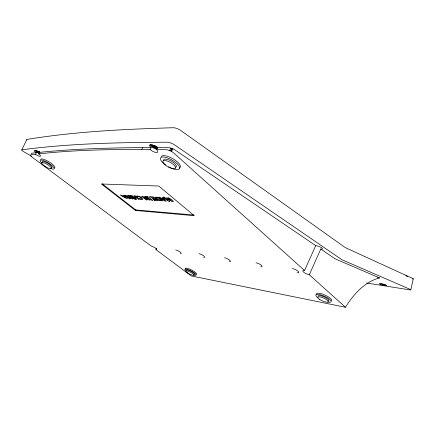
<?xml version="1.0" encoding="UTF-8"?>
<svg xmlns="http://www.w3.org/2000/svg" width="435" height="435" viewBox="0 0 435 435"><rect width="100%" height="100%" fill="white"/><g stroke="black" fill="none" stroke-linecap="round" stroke-linejoin="round"><path stroke-width="0.65" d="M410.847 289.77L413.25 278.846M320.78 249.059L335.157 258.836L379.532 277.938A84.211 47.317 -78.7 0 0 348 303.347L345.477 307.268L309.29 274.757L320.78 249.059A4.388 1.06 18.8 0 0 322.433 248.853A4.47 1.082 18.8 0 0 318.877 246.427A4.393 1.06 18.8 0 0 315.745 245.639L175.31 150.173C170.172 146.432 163.565 147.601 157.628 147.519L157.296 147.269A5.394 1.588 23.6 0 0 153.631 145.464A5.296 1.555 23.6 0 0 149.319 145.671L151.195 147.536L150.048 149.504C112.904 149.232 75.668 149.841 38.715 153.865L39.705 152.342C76.734 148.591 113.992 147.71 151.195 147.536M309.29 274.757A4.475 1.31 24.4 0 1 303.581 272.082A4.475 1.31 24.4 0 1 304.538 270.488L315.745 245.639M21.75 149.999L26.725 139.657M345.477 307.268L191.21 275.915L155.888 249.549L156.524 248.374M304.538 270.488L173.766 152.995L171.504 151.364L172.891 148.862M157.628 147.519L156.448 149.564L167.225 149.743L170.868 151.01L172.233 148.563M169.579 150.407L170.89 148.074M170.455 150.814L171.809 148.411M135.448 210.469L194.249 215.684L158.748 186.028L101.426 184.005L135.448 210.469L135.747 209.942L193.89 215.031M152.147 144.893L153.381 145.981L153.185 146.323L151.945 145.236L153.163 145.176L154.398 146.269L155.659 145.877L156.605 146.72M157.051 148.612L155.833 148.661L154.604 147.579L153.555 147.623L152.136 146.372L152.332 146.029L153.751 147.286L154.8 147.237L156.029 148.319L157.247 148.27L157.051 148.612L155.822 147.525L157.078 147.139M155.833 148.661L156.029 148.319M153.555 147.623L153.751 147.286M154.398 146.269L154.599 145.926M154.604 147.579L154.8 147.237M141.701 149.433L142.8 147.563M36.611 150.782L37.334 151.331L36.556 151.619L39.503 153.365M155.888 249.549A3.377 0.767 28.1 0 0 155.561 248.162A3.377 0.767 28.1 0 0 151.331 246.145L32.315 157.301A4.355 1.071 31.5 0 1 30.57 154.838L35.48 154.224L36.486 152.674L36.143 152.489A4.263 0.892 24.8 0 1 34.234 151.092A4.187 0.875 24.8 0 1 36.741 150.972A4.263 0.892 24.8 0 1 39.705 152.342M38.421 152.544L38.59 152.283L37.975 152.31L36.078 150.766L36.785 150.733L37.878 151.559L38.661 151.271M36.486 152.674L31.603 153.234A4.361 0.892 24.8 0 0 31.532 153.691M36.725 151.358L37.334 151.331M152.332 146.029L153.381 145.981M152.136 146.372L153.185 146.323M37.878 151.559L38.492 151.532L39.748 152.484L39.134 152.511L39.917 152.223L39.079 151.587M155.822 147.525L156.883 147.481L155.458 146.22M385.154 284.419L384.322 284.294M377.52 277.628L379.532 277.938M366.683 283.027L408.998 289.743A4.045 0.457 13.2 0 0 410.308 289.416L341.926 259.744L174.587 144.904A5.867 1.805 23.3 0 0 167.094 142.207C118.69 142.484 70.111 143.392 22.065 149.781A4.372 0.881 24.9 0 0 23.958 151.864L31.641 156.181M381.011 283.397L381.451 283.566M405.822 275.73L407.666 276.568M170.868 151.01L171.504 151.364M35.48 154.224L36.04 154.615A4.203 1.06 31.6 0 0 40.08 156.306A4.203 1.06 31.6 0 0 39.471 154.49L38.715 153.865M102.279 183.88L135.747 209.942M156.018 147.182L156.839 147.911M156.448 149.564L156.97 150.091A5.334 1.876 30.3 0 1 156.23 152.5A5.334 1.876 30.3 0 1 150.048 149.504M163.614 160.515A7.264 2.528 29.6 0 1 171.124 161.021A7.264 2.528 29.6 0 1 175.838 167.317M161.336 156.535A10.875 3.806 29.6 0 1 174.027 159.411A10.875 3.806 29.6 0 1 179.307 168.002M165.691 165.001A10.88 3.784 29.6 0 1 163.429 156.986A10.88 3.784 29.6 0 1 178.91 165.865A10.88 3.784 29.6 0 1 170.504 167.763M170.009 167.529A10.88 3.784 29.6 0 1 168.519 166.763M40.759 159.596A8.194 2.044 31.3 0 1 48.812 161.722A8.194 2.044 31.3 0 1 54.652 167.97M186.414 270.287A4.546 1.011 27.2 0 1 191.308 271.478A4.546 1.011 27.2 0 1 194.097 274.447M318.219 295.909A5.802 1.55 24 0 1 325.01 297.312A5.802 1.55 24 0 1 328.36 300.998M317.985 297.747A8.39 2.24 24 0 1 318.496 294.403A8.39 2.24 24 0 1 329.681 299.362A8.39 2.24 24 0 1 327.751 302.075M316.332 294.201A8.385 2.257 24 0 1 324.515 294.897A8.385 2.257 24 0 1 331.562 300.721M185.609 269.183A6.297 1.408 27.2 0 1 191.378 269.896A6.297 1.408 27.2 0 1 195.957 274.398M185.783 270.771A6.302 1.397 27.2 0 1 187.376 269.374A6.302 1.397 27.2 0 1 195.201 273.604A6.302 1.397 27.2 0 1 193.537 274.969M383.338 284.093A2.702 0.304 13.5 0 1 382.659 283.924M42.51 162.456A5.671 1.408 31.2 0 1 47.671 163.223A5.671 1.408 31.2 0 1 51.504 167.752M41.776 163.065A8.2 2.034 31.2 0 1 42.956 160.314A8.2 2.034 31.2 0 1 53.13 166.589A8.2 2.034 31.2 0 1 50.672 168.546M156.535 149.287A4.105 1.463 30.4 0 1 152.152 147.019A4.105 1.463 30.4 0 1 151.233 144.599M156.866 146.818A4.105 1.463 30.4 0 1 157.497 147.454M151.043 145.562A5.323 1.898 30.4 0 1 150.483 144.79M38.889 153.386A3.235 0.826 31.7 0 1 35.447 150.287M38.851 151.516A3.235 0.826 31.7 0 1 39.525 151.989M26.823 139.961A4.35 0.946 25.2 0 1 27.046 139.417C75.337 131.468 124.345 129.238 173.19 127.732A5.829 1.936 23.5 0 1 180.639 130.402L345.357 247.656L412.717 278.465A4.035 0.517 12.9 0 1 412.494 278.993M175.745 250.022A3.534 0.848 27.7 0 1 180.21 252.142A3.534 0.848 27.7 0 1 180.373 253.567M199.04 253.725A3.692 0.93 27.2 0 1 203.738 255.949A3.692 0.93 27.2 0 1 203.721 257.406M224.558 257.781A3.871 1.017 26.6 0 1 229.506 260.108A3.871 1.017 26.6 0 1 229.283 261.609M255.987 262.767A4.1 1.131 25.8 0 1 261.245 265.236A4.1 1.131 25.8 0 1 260.739 266.769M292.374 268.547A4.377 1.267 24.8 0 1 297.997 271.174A4.377 1.267 24.8 0 1 297.132 272.75M156.35 197.805L158.558 199.795L161.048 200.252L158.03 197.778L156.35 197.805M137.634 197.115C133.572 194.75 141.625 196.566 142.283 198.251A3.127 0.881 29.3 0 1 142.93 199.034C142.702 201.171 136.867 197.403 140.282 198.838A3.545 1 29.4 0 0 141.217 199.029C142.898 198.403 139.167 196.495 138.134 196.566A3.523 0.99 29.3 0 0 137.563 196.663L137.634 197.115M124.627 195.38C134.671 204.26 113.867 191.411 122.92 195.995L124.464 196.087L123.448 195.212L124.627 195.38M155.186 197.245L155.779 198.376L158.519 200.236L162.831 200.921L158.329 197.229L155.186 197.245M163.555 197.642L166.339 201.149L164.925 201.057L158.661 197.251L160.118 197.332L161.407 198.289L163.217 198.398L162.19 197.452L163.555 197.642M128.896 195.603C137.253 201.525 130.826 198.382 127.205 196.489L130.304 198.817L129.293 198.751L124.899 195.293L125.981 195.358L130.957 197.854L127.77 195.462L128.896 195.603M130.609 195.701C143.773 204.303 124.986 194.782 130.609 195.701M135.165 195.967C139.45 198.452 140.875 201.351 136.786 197.952L134.736 197.822L136.661 199.23L135.557 199.154L131.142 195.658L132.24 195.717L134.007 197.245L136.057 197.37L133.947 195.821L135.165 195.967M154.436 200.388L153.261 199.6L156.16 199.942L155.099 199.078C153.582 199.676 150.521 197.599 154.381 198.496L153.153 197.49L150.613 197.501L149.45 196.555L153.43 196.946L157.916 200.606L154.436 200.388M145.915 196.593C154.496 202.753 147.683 199.42 144.018 197.506L147.171 199.91L146.084 199.839L141.631 196.261L142.794 196.332L147.954 198.92L144.714 196.441L145.915 196.593M147.759 196.696C161.227 205.581 141.718 195.728 147.759 196.696M171.945 201.383C178.268 203.058 161.015 193.069 171.183 200.399L166.545 197.708L168.095 200.203C155.382 189.932 175.011 208.06 168.22 199.154L171.945 201.383M124.845 196.544L123.736 196.479L125.845 197.735L124.845 196.544M163.582 198.893L162.277 198.817L164.528 200.176L163.582 198.893M163.957 163.729A7.27 2.512 29.6 0 0 175.077 168.682A7.27 2.512 29.6 0 0 168.731 161.592A7.27 2.512 29.6 0 0 163.957 163.729M43.157 164.903A5.677 1.397 31.2 0 0 51.308 168.649A5.677 1.397 31.2 0 0 45.142 163.283A5.677 1.397 31.2 0 0 43.157 164.903M187.273 272.609A4.551 1 27.2 0 0 193.983 275.257A4.551 1 27.2 0 0 188.752 271.429A4.551 1 27.2 0 0 187.273 272.609M319.611 299.389A5.807 1.544 24.1 0 0 328.262 301.912A5.807 1.544 24.1 0 0 321.112 297.138A5.807 1.544 24.1 0 0 319.611 299.389M380.527 284.365A3.779 0.424 13.5 0 0 386.612 285.577A3.779 0.424 13.5 0 0 381.93 283.963A3.779 0.424 13.5 0 0 380.527 284.365"/></g></svg>
